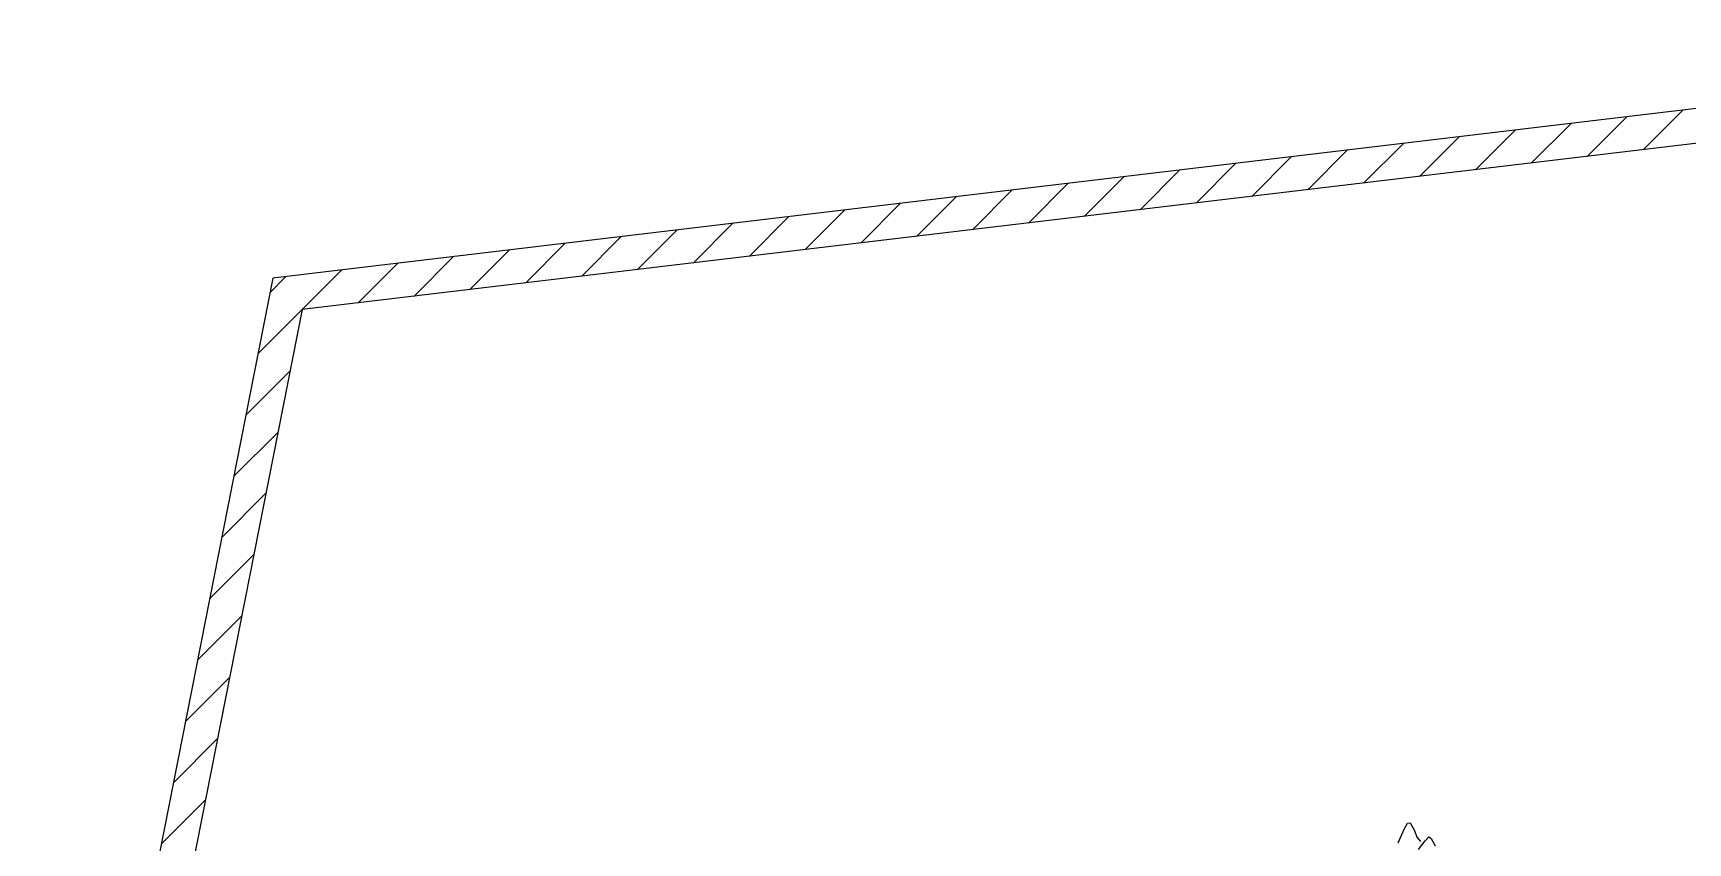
# Model space of a CAD drawing. Header units: millimetres. Extents: x 524954 to 526204, y 9523489 to 9524010.
# Drawn here: x 525711.96 to 525723.84, y 9523641.02 to 9523646.84 of the extents above; entities that cross this region are included whole.
import ezdxf

# ---------------------------------------------------------------- set-up
doc = ezdxf.new("R2010")
doc.units = ezdxf.units.MM
doc.linetypes.add('ACAD_ISO12W100', pattern=[21, 12, -3, 0, -3, 0, -3])
for name, color, linetype in [('Arbre', 34, 'ACAD_ISO12W100'), ('Cloture', 7, 'Continuous'), ('Murs', 1, 'Continuous')]:
    doc.layers.add(name, color=color, linetype=linetype)

# ---------------------------------------------------------------- blocks, each defined once
blk = doc.blocks.new('v088')
at = {"color": 3, "linetype": 'Continuous'}
for p, q in [((-0.024, 12.318), (0.016, 12.396)), ((0.016, 12.396), (0.055, 12.4)), ((0.055, 12.4), (0.118, 12.291)), ((-0.118, 12.113), (-0.069, 12.224)), ((-0.069, 12.224), (-0.024, 12.318)), ((0.118, 12.291), (0.152, 12.195)), ((0.152, 12.195), (0.207, 12.131)), ((0.175, 12.015), (0.272, 12.144)), ((0.272, 12.144), (0.324, 12.197)), ((0.324, 12.197), (0.356, 12.175)), ((0.356, 12.175), (0.415, 12.069))]:
    blk.add_line(p, q, dxfattribs=at)

msp = doc.modelspace()

# ---------------------------------------------------------------- hatches: boundary and pattern name
at = {"layer": 'Murs'}
h = msp.add_hatch(dxfattribs=at)
h.set_pattern_fill('_U', color=256, scale=0.25, angle=45, style=0, pattern_type=0)
h.set_pattern_definition([(45, (0, 0), (-0.1767766952966, 0.1767766952966), [])])
h.paths.add_polyline_path([(525728.477, 9523646.588), (525713.89, 9523644.849), (525712.202, 9523636.291), (525711.957, 9523636.34), (525713.679, 9523645.076), (525728.447, 9523646.836)])

# ---------------------------------------------------------------- linework, layer by layer
at = {"layer": 'Cloture', "flags": 128}
for points in [[(525728.447, 9523646.836), (525713.679, 9523645.076), (525711.957, 9523636.34)], [(525728.477, 9523646.588), (525713.89, 9523644.849), (525712.202, 9523636.291)]]:
    msp.add_lwpolyline(points, dxfattribs=at)

# ---------------------------------------------------------------- block references
at = {"layer": 'Arbre', "xscale": 0.5, "yscale": 0.5, "zscale": 0.5}
msp.add_blockref('v088', (525721.821, 9523634.962), dxfattribs=at)

doc.saveas('drawing.dxf')
